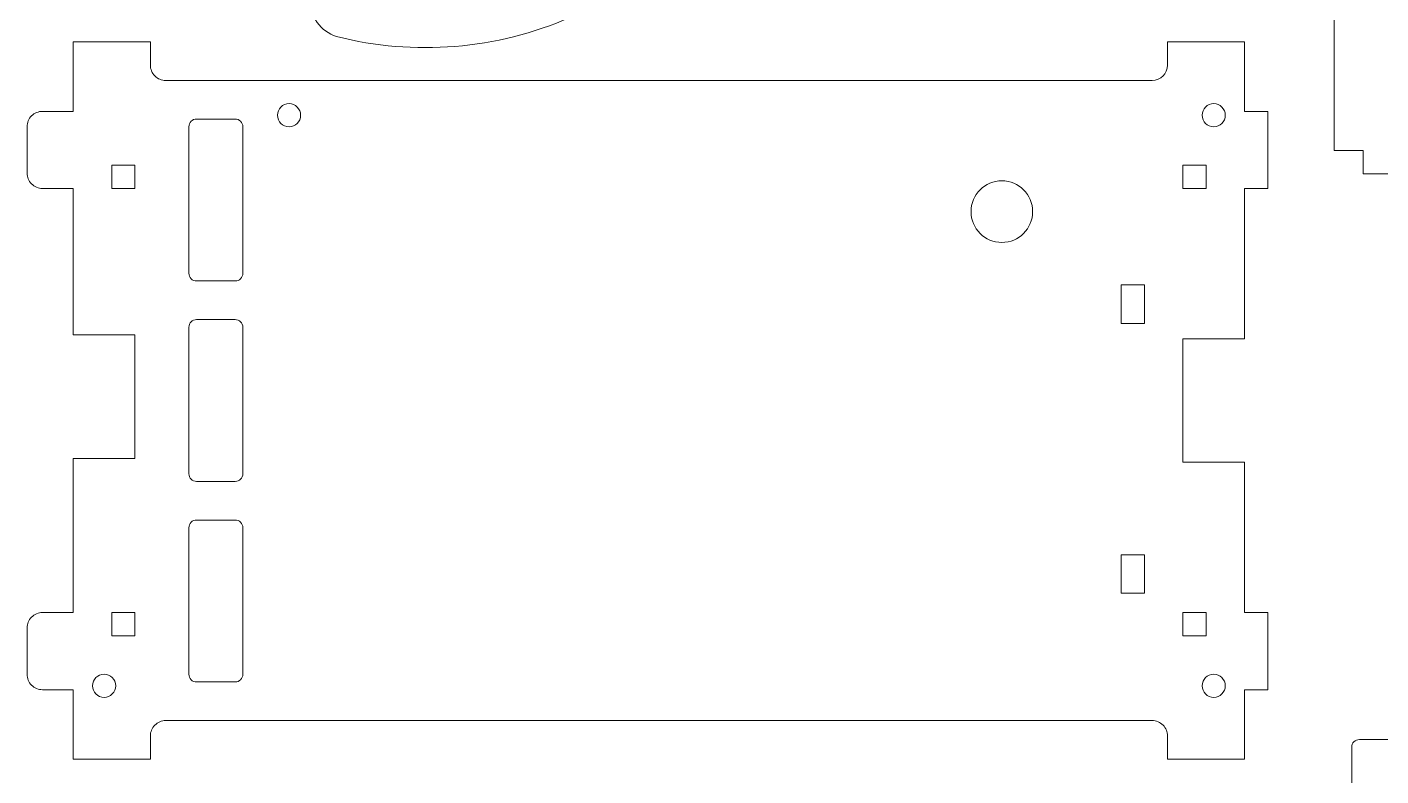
# Model space of a CAD drawing. Header units: millimetres. Extents: x -288 to 276, y -577 to 587.
# Drawn here: x -287.8 to -112.1, y 365.4 to 462.5 of the extents above; entities that cross this region are included whole.
import ezdxf

# ---------------------------------------------------------------- set-up
doc = ezdxf.new("R2010")
doc.units = ezdxf.units.MM
doc.header["$MEASUREMENT"] = 0
doc.layers.add('3mm E-Chassis', color=7, linetype='Continuous')
doc.layers.add('3mm Main Internal Structure', color=7, linetype='Continuous')

msp = doc.modelspace()

# ---------------------------------------------------------------- linework, layer by layer
at = {"layer": '3mm E-Chassis', "color": 175, "lineweight": 9}
for points, knots in [([(-251.0933, 519.8142), (-251.0933, 519.8142), (-251.0933, 547.6064), (-251.0933, 547.6064), (-251.0933, 547.6064), (-251.0933, 549.9093), (-249.5204, 551.9143), (-247.2838, 552.4626), (-247.2838, 552.4626), (-237.2753, 554.9162), (-226.7379, 554.0124), (-217.2933, 549.8905), (-217.2933, 549.8905), (-216.5645, 549.5724), (-216.0933, 548.8527), (-216.0933, 548.0574), (-216.0933, 548.0574), (-216.0933, 548.0574), (-216.0933, 544.5013), (-216.0933, 544.5013), (-216.0933, 544.5013), (-216.0933, 543.7868), (-216.4745, 543.1265), (-217.0933, 542.7693), (-217.0933, 542.7693), (-217.0933, 542.7693), (-231.0416, 534.7162), (-231.0416, 534.7162), (-231.0416, 534.7162), (-231.4977, 534.4529), (-232.015, 534.3143), (-232.5416, 534.3143), (-232.5416, 534.3143), (-232.5416, 534.3143), (-234.0933, 534.3143), (-234.0933, 534.3143), (-234.0933, 534.3143), (-234.0933, 534.3143), (-234.0933, 537.3143), (-234.0933, 537.3143), (-234.0933, 537.3143), (-234.0933, 537.3143), (-237.0933, 537.3143), (-237.0933, 537.3143), (-237.0933, 537.3143), (-237.0933, 537.3143), (-237.0933, 534.3143), (-237.0933, 534.3143), (-237.0933, 534.3143), (-237.889, 534.3143), (-238.652, 533.9982), (-239.2146, 533.4356), (-239.2146, 533.4356), (-239.7772, 532.873), (-240.0933, 532.1099), (-240.0933, 531.3143), (-240.0933, 531.3143), (-240.0933, 531.3143), (-240.0933, 519.8143), (-240.0933, 519.8143), (-240.0933, 519.8143), (-240.0933, 519.0186), (-239.7772, 518.2556), (-239.2146, 517.6929), (-239.2146, 517.6929), (-238.652, 517.1303), (-237.889, 516.8143), (-237.0933, 516.8143), (-237.0933, 516.8143), (-237.0933, 516.8143), (-236.0933, 516.8143), (-236.0933, 516.8143), (-236.0933, 516.8143), (-230.5704, 516.8142), (-226.0933, 512.3371), (-226.0933, 506.8142), (-226.0933, 506.8142), (-226.0933, 501.2914), (-230.5705, 496.8143), (-236.0933, 496.8143), (-236.0933, 496.8143), (-236.0933, 496.8143), (-237.0933, 496.8143), (-237.0933, 496.8143), (-237.0933, 496.8143), (-237.889, 496.8143), (-238.652, 496.4982), (-239.2146, 495.9356), (-239.2146, 495.9356), (-239.7772, 495.373), (-240.0933, 494.6099), (-240.0933, 493.8143), (-240.0933, 493.8143), (-240.0933, 493.8143), (-240.0933, 482.3143), (-240.0933, 482.3143), (-240.0933, 482.3143), (-240.0933, 481.5186), (-239.7772, 480.7556), (-239.2146, 480.1929), (-239.2146, 480.1929), (-238.652, 479.6303), (-237.889, 479.3143), (-237.0933, 479.3143), (-237.0933, 479.3143), (-237.0933, 479.3143), (-237.0933, 476.3143), (-237.0933, 476.3143), (-237.0933, 476.3143), (-237.0933, 476.3143), (-234.0933, 476.3143), (-234.0933, 476.3143), (-234.0933, 476.3143), (-234.0933, 476.3143), (-234.0933, 479.3143), (-234.0933, 479.3143), (-234.0933, 479.3143), (-234.0933, 479.3143), (-232.5416, 479.3143), (-232.5416, 479.3143), (-232.5416, 479.3143), (-232.015, 479.3143), (-231.4977, 479.1756), (-231.0416, 478.9123), (-231.0416, 478.9123), (-231.0416, 478.9123), (-217.0933, 470.8593), (-217.0933, 470.8593), (-217.0933, 470.8593), (-216.4745, 470.502), (-216.0933, 469.8418), (-216.0933, 469.1272), (-216.0933, 469.1272), (-216.0933, 469.1272), (-216.0933, 465.5711), (-216.0933, 465.5711), (-216.0933, 465.5711), (-216.0933, 464.7758), (-216.5645, 464.0561), (-217.2933, 463.7381), (-217.2933, 463.7381), (-226.8574, 459.564), (-237.5388, 458.6915), (-247.6535, 461.2582), (-247.6535, 461.2582), (-249.7059, 461.9323), (-251.0933, 463.8482), (-251.0933, 466.0085), (-251.0933, 466.0085), (-251.0933, 466.0085), (-251.0933, 493.8143), (-251.0933, 493.8143), (-251.0933, 493.8143), (-251.0933, 495.1403), (-251.6201, 496.4121), (-252.5578, 497.3498), (-252.5578, 497.3498), (-253.4955, 498.2875), (-254.7672, 498.8143), (-256.0933, 498.8143), (-256.0933, 498.8143), (-256.0933, 498.8143), (-280.6915, 498.8143), (-280.6915, 498.8143), (-280.6915, 498.8143), (-281.693, 498.8143), (-282.5401, 499.555), (-282.6737, 500.5476), (-282.6737, 500.5476), (-283.2332, 504.7066), (-283.2332, 508.9219), (-282.6737, 513.0809), (-282.6737, 513.0809), (-282.5401, 514.0735), (-281.693, 514.8143), (-280.6915, 514.8143), (-280.6915, 514.8143), (-280.6915, 514.8143), (-256.0933, 514.8143), (-256.0933, 514.8143), (-256.0933, 514.8143), (-253.3319, 514.8143), (-251.0933, 517.0528), (-251.0933, 519.8142)], [0, 0, 0, 0, 0.0212766, 0.0212766, 0.0212766, 0.0212766, 0.04255319, 0.04255319, 0.04255319, 0.04255319, 0.06382979, 0.06382979, 0.06382979, 0.06382979, 0.08510638, 0.08510638, 0.08510638, 0.08510638, 0.10638298, 0.10638298, 0.10638298, 0.10638298, 0.12765957, 0.12765957, 0.12765957, 0.12765957, 0.14893617, 0.14893617, 0.14893617, 0.14893617, 0.17021277, 0.17021277, 0.17021277, 0.17021277, 0.19148936, 0.19148936, 0.19148936, 0.19148936, 0.21276596, 0.21276596, 0.21276596, 0.21276596, 0.23404255, 0.23404255, 0.23404255, 0.23404255, 0.25531915, 0.25531915, 0.25531915, 0.25531915, 0.27659574, 0.27659574, 0.27659574, 0.27659574, 0.29787234, 0.29787234, 0.29787234, 0.29787234, 0.31914894, 0.31914894, 0.31914894, 0.31914894, 0.34042553, 0.34042553, 0.34042553, 0.34042553, 0.36170213, 0.36170213, 0.36170213, 0.36170213, 0.38297872, 0.38297872, 0.38297872, 0.38297872, 0.40425532, 0.40425532, 0.40425532, 0.40425532, 0.42553191, 0.42553191, 0.42553191, 0.42553191, 0.44680851, 0.44680851, 0.44680851, 0.44680851, 0.46808511, 0.46808511, 0.46808511, 0.46808511, 0.4893617, 0.4893617, 0.4893617, 0.4893617, 0.5106383, 0.5106383, 0.5106383, 0.5106383, 0.53191489, 0.53191489, 0.53191489, 0.53191489, 0.55319149, 0.55319149, 0.55319149, 0.55319149, 0.57446809, 0.57446809, 0.57446809, 0.57446809, 0.59574468, 0.59574468, 0.59574468, 0.59574468, 0.61702128, 0.61702128, 0.61702128, 0.61702128, 0.63829787, 0.63829787, 0.63829787, 0.63829787, 0.65957447, 0.65957447, 0.65957447, 0.65957447, 0.68085106, 0.68085106, 0.68085106, 0.68085106, 0.70212766, 0.70212766, 0.70212766, 0.70212766, 0.72340426, 0.72340426, 0.72340426, 0.72340426, 0.74468085, 0.74468085, 0.74468085, 0.74468085, 0.76595745, 0.76595745, 0.76595745, 0.76595745, 0.78723404, 0.78723404, 0.78723404, 0.78723404, 0.80851064, 0.80851064, 0.80851064, 0.80851064, 0.82978723, 0.82978723, 0.82978723, 0.82978723, 0.85106383, 0.85106383, 0.85106383, 0.85106383, 0.87234043, 0.87234043, 0.87234043, 0.87234043, 0.89361702, 0.89361702, 0.89361702, 0.89361702, 0.91489362, 0.91489362, 0.91489362, 0.91489362, 0.93617021, 0.93617021, 0.93617021, 0.93617021, 0.95744681, 0.95744681, 0.95744681, 0.95744681, 1, 1, 1, 1]), ([(-129.7916, 376.5502), (-129.7916, 376.5502), (-129.7916, 367.5502), (-129.7916, 367.5502), (-129.7916, 367.5502), (-129.7916, 367.5502), (-139.7916, 367.5502), (-139.7916, 367.5502), (-139.7916, 367.5502), (-139.7916, 367.5502), (-139.7916, 370.5502), (-139.7916, 370.5502), (-139.7916, 370.5502), (-139.7916, 371.0806), (-140.0023, 371.5893), (-140.3774, 371.9644), (-140.3774, 371.9644), (-140.7525, 372.3395), (-141.2612, 372.5502), (-141.7916, 372.5502), (-141.7916, 372.5502), (-141.7916, 372.5502), (-269.7916, 372.5502), (-269.7916, 372.5502), (-269.7916, 372.5502), (-270.3221, 372.5502), (-270.8308, 372.3395), (-271.2058, 371.9644), (-271.2058, 371.9644), (-271.5809, 371.5893), (-271.7916, 371.0806), (-271.7916, 370.5502), (-271.7916, 370.5502), (-271.7916, 370.5502), (-271.7916, 367.5502), (-271.7916, 367.5502), (-271.7916, 367.5502), (-271.7916, 367.5502), (-281.7916, 367.5502), (-281.7916, 367.5502), (-281.7916, 367.5502), (-281.7916, 367.5502), (-281.7916, 376.5502), (-281.7916, 376.5502), (-281.7916, 376.5502), (-281.7916, 376.5502), (-285.7916, 376.5502), (-285.7916, 376.5502), (-285.7916, 376.5502), (-286.3221, 376.5502), (-286.8308, 376.7609), (-287.2058, 377.136), (-287.2058, 377.136), (-287.5809, 377.5111), (-287.7916, 378.0198), (-287.7916, 378.5502), (-287.7916, 378.5502), (-287.7916, 378.5502), (-287.7916, 384.5502), (-287.7916, 384.5502), (-287.7916, 384.5502), (-287.7916, 385.0806), (-287.5809, 385.5893), (-287.2058, 385.9644), (-287.2058, 385.9644), (-286.8308, 386.3395), (-286.3221, 386.5502), (-285.7916, 386.5502), (-285.7916, 386.5502), (-285.7916, 386.5502), (-281.7916, 386.5502), (-281.7916, 386.5502), (-281.7916, 386.5502), (-281.7916, 386.5502), (-281.7916, 406.5502), (-281.7916, 406.5502), (-281.7916, 406.5502), (-281.7916, 406.5502), (-273.7916, 406.5502), (-273.7916, 406.5502), (-273.7916, 406.5502), (-273.7916, 406.5502), (-273.7916, 422.5502), (-273.7916, 422.5502), (-273.7916, 422.5502), (-273.7916, 422.5502), (-281.7916, 422.5502), (-281.7916, 422.5502), (-281.7916, 422.5502), (-281.7916, 422.5502), (-281.7916, 441.5502), (-281.7916, 441.5502), (-281.7916, 441.5502), (-281.7916, 441.5502), (-285.7916, 441.5502), (-285.7916, 441.5502), (-285.7916, 441.5502), (-286.3221, 441.5502), (-286.8308, 441.7609), (-287.2058, 442.136), (-287.2058, 442.136), (-287.5809, 442.5111), (-287.7916, 443.0198), (-287.7916, 443.5502), (-287.7916, 443.5502), (-287.7916, 443.5502), (-287.7916, 449.5502), (-287.7916, 449.5502), (-287.7916, 449.5502), (-287.7916, 450.0806), (-287.5809, 450.5893), (-287.2058, 450.9644), (-287.2058, 450.9644), (-286.8308, 451.3395), (-286.3221, 451.5502), (-285.7916, 451.5502), (-285.7916, 451.5502), (-285.7916, 451.5502), (-281.7916, 451.5502), (-281.7916, 451.5502), (-281.7916, 451.5502), (-281.7916, 451.5502), (-281.7916, 460.5502), (-281.7916, 460.5502), (-281.7916, 460.5502), (-281.7916, 460.5502), (-271.7916, 460.5502), (-271.7916, 460.5502), (-271.7916, 460.5502), (-271.7916, 460.5502), (-271.7916, 457.5502), (-271.7916, 457.5502), (-271.7916, 457.5502), (-271.7916, 457.0198), (-271.5809, 456.5111), (-271.2058, 456.136), (-271.2058, 456.136), (-270.8308, 455.7609), (-270.3221, 455.5502), (-269.7916, 455.5502), (-269.7916, 455.5502), (-269.7916, 455.5502), (-141.7916, 455.5502), (-141.7916, 455.5502), (-141.7916, 455.5502), (-140.6871, 455.5502), (-139.7916, 456.4456), (-139.7916, 457.5502), (-139.7916, 457.5502), (-139.7916, 457.5502), (-139.7916, 460.5502), (-139.7916, 460.5502), (-139.7916, 460.5502), (-139.7916, 460.5502), (-129.7916, 460.5502), (-129.7916, 460.5502), (-129.7916, 460.5502), (-129.7916, 460.5502), (-129.7916, 451.5502), (-129.7916, 451.5502), (-129.7916, 451.5502), (-129.7916, 451.5502), (-126.7916, 451.5502), (-126.7916, 451.5502), (-126.7916, 451.5502), (-126.7916, 451.5502), (-126.7916, 441.5502), (-126.7916, 441.5502), (-126.7916, 441.5502), (-126.7916, 441.5502), (-129.7916, 441.5502), (-129.7916, 441.5502), (-129.7916, 441.5502), (-129.7916, 441.5502), (-129.7916, 422.0502), (-129.7916, 422.0502), (-129.7916, 422.0502), (-129.7916, 422.0502), (-137.7916, 422.0502), (-137.7916, 422.0502), (-137.7916, 422.0502), (-137.7916, 422.0502), (-137.7916, 406.0502), (-137.7916, 406.0502), (-137.7916, 406.0502), (-137.7916, 406.0502), (-129.7916, 406.0502), (-129.7916, 406.0502), (-129.7916, 406.0502), (-129.7916, 406.0502), (-129.7916, 386.5502), (-129.7916, 386.5502), (-129.7916, 386.5502), (-129.7916, 386.5502), (-126.7916, 386.5502), (-126.7916, 386.5502), (-126.7916, 386.5502), (-126.7916, 386.5502), (-126.7916, 376.5502), (-126.7916, 376.5502), (-126.7916, 376.5502), (-126.7916, 376.5502), (-129.7916, 376.5502), (-129.7916, 376.5502)], [0, 0, 0, 0, 0.01923077, 0.01923077, 0.01923077, 0.01923077, 0.03846154, 0.03846154, 0.03846154, 0.03846154, 0.05769231, 0.05769231, 0.05769231, 0.05769231, 0.07692308, 0.07692308, 0.07692308, 0.07692308, 0.09615385, 0.09615385, 0.09615385, 0.09615385, 0.11538462, 0.11538462, 0.11538462, 0.11538462, 0.13461538, 0.13461538, 0.13461538, 0.13461538, 0.15384615, 0.15384615, 0.15384615, 0.15384615, 0.17307692, 0.17307692, 0.17307692, 0.17307692, 0.19230769, 0.19230769, 0.19230769, 0.19230769, 0.21153846, 0.21153846, 0.21153846, 0.21153846, 0.23076923, 0.23076923, 0.23076923, 0.23076923, 0.25, 0.25, 0.25, 0.25, 0.26923077, 0.26923077, 0.26923077, 0.26923077, 0.28846154, 0.28846154, 0.28846154, 0.28846154, 0.30769231, 0.30769231, 0.30769231, 0.30769231, 0.32692308, 0.32692308, 0.32692308, 0.32692308, 0.34615385, 0.34615385, 0.34615385, 0.34615385, 0.36538462, 0.36538462, 0.36538462, 0.36538462, 0.38461538, 0.38461538, 0.38461538, 0.38461538, 0.40384615, 0.40384615, 0.40384615, 0.40384615, 0.42307692, 0.42307692, 0.42307692, 0.42307692, 0.44230769, 0.44230769, 0.44230769, 0.44230769, 0.46153846, 0.46153846, 0.46153846, 0.46153846, 0.48076923, 0.48076923, 0.48076923, 0.48076923, 0.5, 0.5, 0.5, 0.5, 0.51923077, 0.51923077, 0.51923077, 0.51923077, 0.53846154, 0.53846154, 0.53846154, 0.53846154, 0.55769231, 0.55769231, 0.55769231, 0.55769231, 0.57692308, 0.57692308, 0.57692308, 0.57692308, 0.59615385, 0.59615385, 0.59615385, 0.59615385, 0.61538462, 0.61538462, 0.61538462, 0.61538462, 0.63461538, 0.63461538, 0.63461538, 0.63461538, 0.65384615, 0.65384615, 0.65384615, 0.65384615, 0.67307692, 0.67307692, 0.67307692, 0.67307692, 0.69230769, 0.69230769, 0.69230769, 0.69230769, 0.71153846, 0.71153846, 0.71153846, 0.71153846, 0.73076923, 0.73076923, 0.73076923, 0.73076923, 0.75, 0.75, 0.75, 0.75, 0.76923077, 0.76923077, 0.76923077, 0.76923077, 0.78846154, 0.78846154, 0.78846154, 0.78846154, 0.80769231, 0.80769231, 0.80769231, 0.80769231, 0.82692308, 0.82692308, 0.82692308, 0.82692308, 0.84615385, 0.84615385, 0.84615385, 0.84615385, 0.86538462, 0.86538462, 0.86538462, 0.86538462, 0.88461538, 0.88461538, 0.88461538, 0.88461538, 0.90384615, 0.90384615, 0.90384615, 0.90384615, 0.92307692, 0.92307692, 0.92307692, 0.92307692, 0.94230769, 0.94230769, 0.94230769, 0.94230769, 0.96153846, 0.96153846, 0.96153846, 0.96153846, 1, 1, 1, 1]), ([(-252.2916, 451.0502), (-252.2916, 451.8786), (-252.9632, 452.5502), (-253.7916, 452.5502), (-253.7916, 452.5502), (-254.6201, 452.5502), (-255.2916, 451.8786), (-255.2916, 451.0502), (-255.2916, 451.0502), (-255.2916, 450.2218), (-254.6201, 449.5502), (-253.7916, 449.5502), (-253.7916, 449.5502), (-252.9632, 449.5502), (-252.2916, 450.2218), (-252.2916, 451.0502)], [0, 0, 0, 0, 0.2, 0.2, 0.2, 0.2, 0.4, 0.4, 0.4, 0.4, 0.6, 0.6, 0.6, 0.6, 1, 1, 1, 1]), ([(-132.2916, 451.0502), (-132.2916, 451.8786), (-132.9632, 452.5502), (-133.7916, 452.5502), (-133.7916, 452.5502), (-134.6201, 452.5502), (-135.2916, 451.8786), (-135.2916, 451.0502), (-135.2916, 451.0502), (-135.2916, 450.2218), (-134.6201, 449.5502), (-133.7916, 449.5502), (-133.7916, 449.5502), (-132.9632, 449.5502), (-132.2916, 450.2218), (-132.2916, 451.0502)], [0, 0, 0, 0, 0.2, 0.2, 0.2, 0.2, 0.4, 0.4, 0.4, 0.4, 0.6, 0.6, 0.6, 0.6, 1, 1, 1, 1]), ([(-265.7916, 450.5502), (-265.7916, 450.5502), (-260.7916, 450.5502), (-260.7916, 450.5502), (-260.7916, 450.5502), (-260.5264, 450.5502), (-260.2721, 450.4448), (-260.0845, 450.2573), (-260.0845, 450.2573), (-259.897, 450.0698), (-259.7916, 449.8154), (-259.7916, 449.5502), (-259.7916, 449.5502), (-259.7916, 449.5502), (-259.7916, 430.5502), (-259.7916, 430.5502), (-259.7916, 430.5502), (-259.7916, 429.9979), (-260.2393, 429.5502), (-260.7916, 429.5502), (-260.7916, 429.5502), (-260.7916, 429.5502), (-265.7916, 429.5502), (-265.7916, 429.5502), (-265.7916, 429.5502), (-266.0568, 429.5502), (-266.3112, 429.6556), (-266.4987, 429.8431), (-266.4987, 429.8431), (-266.6863, 430.0306), (-266.7916, 430.285), (-266.7916, 430.5502), (-266.7916, 430.5502), (-266.7916, 430.5502), (-266.7916, 449.5502), (-266.7916, 449.5502), (-266.7916, 449.5502), (-266.7916, 449.8154), (-266.6863, 450.0698), (-266.4987, 450.2573), (-266.4987, 450.2573), (-266.3112, 450.4448), (-266.0568, 450.5502), (-265.7916, 450.5502)], [0, 0, 0, 0, 0.08333333, 0.08333333, 0.08333333, 0.08333333, 0.16666667, 0.16666667, 0.16666667, 0.16666667, 0.25, 0.25, 0.25, 0.25, 0.33333333, 0.33333333, 0.33333333, 0.33333333, 0.41666667, 0.41666667, 0.41666667, 0.41666667, 0.5, 0.5, 0.5, 0.5, 0.58333333, 0.58333333, 0.58333333, 0.58333333, 0.66666667, 0.66666667, 0.66666667, 0.66666667, 0.75, 0.75, 0.75, 0.75, 0.83333333, 0.83333333, 0.83333333, 0.83333333, 1, 1, 1, 1]), ([(-276.7916, 444.5502), (-276.7916, 444.5502), (-273.7916, 444.5502), (-273.7916, 444.5502), (-273.7916, 444.5502), (-273.7916, 444.5502), (-273.7916, 441.5502), (-273.7916, 441.5502), (-273.7916, 441.5502), (-273.7916, 441.5502), (-276.7916, 441.5502), (-276.7916, 441.5502), (-276.7916, 441.5502), (-276.7916, 441.5502), (-276.7916, 444.5502), (-276.7916, 444.5502)], [0, 0, 0, 0, 0.2, 0.2, 0.2, 0.2, 0.4, 0.4, 0.4, 0.4, 0.6, 0.6, 0.6, 0.6, 1, 1, 1, 1]), ([(-134.7916, 441.5502), (-134.7916, 441.5502), (-137.7916, 441.5502), (-137.7916, 441.5502), (-137.7916, 441.5502), (-137.7916, 441.5502), (-137.7916, 444.5502), (-137.7916, 444.5502), (-137.7916, 444.5502), (-137.7916, 444.5502), (-134.7916, 444.5502), (-134.7916, 444.5502), (-134.7916, 444.5502), (-134.7916, 444.5502), (-134.7916, 441.5502), (-134.7916, 441.5502)], [0, 0, 0, 0, 0.2, 0.2, 0.2, 0.2, 0.4, 0.4, 0.4, 0.4, 0.6, 0.6, 0.6, 0.6, 1, 1, 1, 1]), ([(-157.2916, 438.5502), (-157.2916, 440.7593), (-159.0825, 442.5502), (-161.2916, 442.5502), (-161.2916, 442.5502), (-163.5008, 442.5502), (-165.2916, 440.7594), (-165.2916, 438.5502), (-165.2916, 438.5502), (-165.2916, 436.3411), (-163.5008, 434.5502), (-161.2916, 434.5502), (-161.2916, 434.5502), (-159.0825, 434.5502), (-157.2916, 436.341), (-157.2916, 438.5502)], [0, 0, 0, 0, 0.2, 0.2, 0.2, 0.2, 0.4, 0.4, 0.4, 0.4, 0.6, 0.6, 0.6, 0.6, 1, 1, 1, 1]), ([(-145.7916, 429.0502), (-145.7916, 429.0502), (-142.7916, 429.0502), (-142.7916, 429.0502), (-142.7916, 429.0502), (-142.7916, 429.0502), (-142.7916, 424.0502), (-142.7916, 424.0502), (-142.7916, 424.0502), (-142.7916, 424.0502), (-145.7916, 424.0502), (-145.7916, 424.0502), (-145.7916, 424.0502), (-145.7916, 424.0502), (-145.7916, 429.0502), (-145.7916, 429.0502)], [0, 0, 0, 0, 0.2, 0.2, 0.2, 0.2, 0.4, 0.4, 0.4, 0.4, 0.6, 0.6, 0.6, 0.6, 1, 1, 1, 1]), ([(-265.7916, 424.5502), (-265.7916, 424.5502), (-260.7916, 424.5502), (-260.7916, 424.5502), (-260.7916, 424.5502), (-260.5264, 424.5502), (-260.2721, 424.4448), (-260.0845, 424.2573), (-260.0845, 424.2573), (-259.897, 424.0698), (-259.7916, 423.8154), (-259.7916, 423.5502), (-259.7916, 423.5502), (-259.7916, 423.5502), (-259.7916, 404.5502), (-259.7916, 404.5502), (-259.7916, 404.5502), (-259.7916, 403.9979), (-260.2393, 403.5502), (-260.7916, 403.5502), (-260.7916, 403.5502), (-260.7916, 403.5502), (-265.7916, 403.5502), (-265.7916, 403.5502), (-265.7916, 403.5502), (-266.0568, 403.5502), (-266.3112, 403.6556), (-266.4987, 403.8431), (-266.4987, 403.8431), (-266.6863, 404.0306), (-266.7916, 404.285), (-266.7916, 404.5502), (-266.7916, 404.5502), (-266.7916, 404.5502), (-266.7916, 423.5502), (-266.7916, 423.5502), (-266.7916, 423.5502), (-266.7916, 423.8154), (-266.6863, 424.0698), (-266.4987, 424.2573), (-266.4987, 424.2573), (-266.3112, 424.4448), (-266.0568, 424.5502), (-265.7916, 424.5502)], [0, 0, 0, 0, 0.08333333, 0.08333333, 0.08333333, 0.08333333, 0.16666667, 0.16666667, 0.16666667, 0.16666667, 0.25, 0.25, 0.25, 0.25, 0.33333333, 0.33333333, 0.33333333, 0.33333333, 0.41666667, 0.41666667, 0.41666667, 0.41666667, 0.5, 0.5, 0.5, 0.5, 0.58333333, 0.58333333, 0.58333333, 0.58333333, 0.66666667, 0.66666667, 0.66666667, 0.66666667, 0.75, 0.75, 0.75, 0.75, 0.83333333, 0.83333333, 0.83333333, 0.83333333, 1, 1, 1, 1]), ([(-265.7916, 398.5502), (-265.7916, 398.5502), (-260.7916, 398.5502), (-260.7916, 398.5502), (-260.7916, 398.5502), (-260.5264, 398.5502), (-260.2721, 398.4448), (-260.0845, 398.2573), (-260.0845, 398.2573), (-259.897, 398.0698), (-259.7916, 397.8154), (-259.7916, 397.5502), (-259.7916, 397.5502), (-259.7916, 397.5502), (-259.7916, 378.5502), (-259.7916, 378.5502), (-259.7916, 378.5502), (-259.7916, 377.9979), (-260.2393, 377.5502), (-260.7916, 377.5502), (-260.7916, 377.5502), (-260.7916, 377.5502), (-265.7916, 377.5502), (-265.7916, 377.5502), (-265.7916, 377.5502), (-266.0568, 377.5502), (-266.3112, 377.6556), (-266.4987, 377.8431), (-266.4987, 377.8431), (-266.6863, 378.0306), (-266.7916, 378.285), (-266.7916, 378.5502), (-266.7916, 378.5502), (-266.7916, 378.5502), (-266.7916, 397.5502), (-266.7916, 397.5502), (-266.7916, 397.5502), (-266.7916, 397.8154), (-266.6863, 398.0698), (-266.4987, 398.2573), (-266.4987, 398.2573), (-266.3112, 398.4448), (-266.0568, 398.5502), (-265.7916, 398.5502)], [0, 0, 0, 0, 0.08333333, 0.08333333, 0.08333333, 0.08333333, 0.16666667, 0.16666667, 0.16666667, 0.16666667, 0.25, 0.25, 0.25, 0.25, 0.33333333, 0.33333333, 0.33333333, 0.33333333, 0.41666667, 0.41666667, 0.41666667, 0.41666667, 0.5, 0.5, 0.5, 0.5, 0.58333333, 0.58333333, 0.58333333, 0.58333333, 0.66666667, 0.66666667, 0.66666667, 0.66666667, 0.75, 0.75, 0.75, 0.75, 0.83333333, 0.83333333, 0.83333333, 0.83333333, 1, 1, 1, 1]), ([(-145.7916, 394.0502), (-145.7916, 394.0502), (-142.7916, 394.0502), (-142.7916, 394.0502), (-142.7916, 394.0502), (-142.7916, 394.0502), (-142.7916, 389.0502), (-142.7916, 389.0502), (-142.7916, 389.0502), (-142.7916, 389.0502), (-145.7916, 389.0502), (-145.7916, 389.0502), (-145.7916, 389.0502), (-145.7916, 389.0502), (-145.7916, 394.0502), (-145.7916, 394.0502)], [0, 0, 0, 0, 0.2, 0.2, 0.2, 0.2, 0.4, 0.4, 0.4, 0.4, 0.6, 0.6, 0.6, 0.6, 1, 1, 1, 1]), ([(-276.7916, 386.5502), (-276.7916, 386.5502), (-273.7916, 386.5502), (-273.7916, 386.5502), (-273.7916, 386.5502), (-273.7916, 386.5502), (-273.7916, 383.5502), (-273.7916, 383.5502), (-273.7916, 383.5502), (-273.7916, 383.5502), (-276.7916, 383.5502), (-276.7916, 383.5502), (-276.7916, 383.5502), (-276.7916, 383.5502), (-276.7916, 386.5502), (-276.7916, 386.5502)], [0, 0, 0, 0, 0.2, 0.2, 0.2, 0.2, 0.4, 0.4, 0.4, 0.4, 0.6, 0.6, 0.6, 0.6, 1, 1, 1, 1]), ([(-134.7916, 383.5502), (-134.7916, 383.5502), (-137.7916, 383.5502), (-137.7916, 383.5502), (-137.7916, 383.5502), (-137.7916, 383.5502), (-137.7916, 386.5502), (-137.7916, 386.5502), (-137.7916, 386.5502), (-137.7916, 386.5502), (-134.7916, 386.5502), (-134.7916, 386.5502), (-134.7916, 386.5502), (-134.7916, 386.5502), (-134.7916, 383.5502), (-134.7916, 383.5502)], [0, 0, 0, 0, 0.2, 0.2, 0.2, 0.2, 0.4, 0.4, 0.4, 0.4, 0.6, 0.6, 0.6, 0.6, 1, 1, 1, 1]), ([(-276.2916, 377.0502), (-276.2916, 377.8786), (-276.9632, 378.5502), (-277.7916, 378.5502), (-277.7916, 378.5502), (-278.6201, 378.5502), (-279.2916, 377.8786), (-279.2916, 377.0502), (-279.2916, 377.0502), (-279.2916, 376.2218), (-278.6201, 375.5502), (-277.7916, 375.5502), (-277.7916, 375.5502), (-276.9632, 375.5502), (-276.2916, 376.2218), (-276.2916, 377.0502)], [0, 0, 0, 0, 0.2, 0.2, 0.2, 0.2, 0.4, 0.4, 0.4, 0.4, 0.6, 0.6, 0.6, 0.6, 1, 1, 1, 1]), ([(-132.2916, 377.0502), (-132.2916, 377.8786), (-132.9632, 378.5502), (-133.7916, 378.5502), (-133.7916, 378.5502), (-134.6201, 378.5502), (-135.2916, 377.8786), (-135.2916, 377.0502), (-135.2916, 377.0502), (-135.2916, 376.2218), (-134.6201, 375.5502), (-133.7916, 375.5502), (-133.7916, 375.5502), (-132.9632, 375.5502), (-132.2916, 376.2218), (-132.2916, 377.0502)], [0, 0, 0, 0, 0.2, 0.2, 0.2, 0.2, 0.4, 0.4, 0.4, 0.4, 0.6, 0.6, 0.6, 0.6, 1, 1, 1, 1])]:
    msp.add_open_spline(points, degree=3, knots=knots, dxfattribs=at)
at = {"layer": '3mm Main Internal Structure', "color": 114, "lineweight": 9}
for points, knots in [([(-84.3998, 514.4572), (-84.3998, 514.4572), (-99.3998, 514.4572), (-99.3998, 514.4572), (-99.3998, 514.4572), (-99.3998, 514.4572), (-99.3998, 489.4572), (-99.3998, 489.4572), (-99.3998, 489.4572), (-99.3998, 489.4572), (-102.3998, 489.4572), (-102.3998, 489.4572), (-102.3998, 489.4572), (-102.3998, 489.4572), (-102.3998, 514.4572), (-102.3998, 514.4572), (-102.3998, 514.4572), (-102.3998, 514.4572), (-112.3998, 514.4572), (-112.3998, 514.4572), (-112.3998, 514.4572), (-112.3998, 514.4572), (-118.1344, 468.5808), (-118.1344, 468.5808), (-118.1344, 468.5808), (-118.1446, 468.4985), (-118.1498, 468.4157), (-118.1498, 468.3327), (-118.1498, 468.3327), (-118.1498, 468.3327), (-118.1498, 446.4572), (-118.1498, 446.4572), (-118.1498, 446.4572), (-118.1498, 446.4572), (-114.3998, 446.4572), (-114.3998, 446.4572), (-114.3998, 446.4572), (-114.3998, 446.4572), (-114.3998, 443.4572), (-114.3998, 443.4572), (-114.3998, 443.4572), (-114.3998, 443.4572), (-104.3998, 443.4572), (-104.3998, 443.4572), (-104.3998, 443.4572), (-104.3998, 443.4572), (-104.3998, 446.4572), (-104.3998, 446.4572), (-104.3998, 446.4572), (-104.3998, 446.4572), (-89.3998, 446.4572), (-89.3998, 446.4572), (-89.3998, 446.4572), (-89.3998, 446.4572), (-89.3998, 443.4572), (-89.3998, 443.4572), (-89.3998, 443.4572), (-89.3998, 443.4572), (-79.3998, 443.4572), (-79.3998, 443.4572), (-79.3998, 443.4572), (-79.3998, 443.4572), (-79.3998, 446.4572), (-79.3998, 446.4572), (-79.3998, 446.4572), (-79.3998, 446.4572), (-74.3998, 446.4572), (-74.3998, 446.4572), (-74.3998, 446.4572), (-74.3998, 446.4572), (-74.3998, 504.4573), (-74.3998, 504.4573), (-74.3998, 504.4573), (-74.3998, 509.9801), (-78.877, 514.4572), (-84.3998, 514.4572)], [0, 0, 0, 0, 0.05, 0.05, 0.05, 0.05, 0.1, 0.1, 0.1, 0.1, 0.15, 0.15, 0.15, 0.15, 0.2, 0.2, 0.2, 0.2, 0.25, 0.25, 0.25, 0.25, 0.3, 0.3, 0.3, 0.3, 0.35, 0.35, 0.35, 0.35, 0.4, 0.4, 0.4, 0.4, 0.45, 0.45, 0.45, 0.45, 0.5, 0.5, 0.5, 0.5, 0.55, 0.55, 0.55, 0.55, 0.6, 0.6, 0.6, 0.6, 0.65, 0.65, 0.65, 0.65, 0.7, 0.7, 0.7, 0.7, 0.75, 0.75, 0.75, 0.75, 0.8, 0.8, 0.8, 0.8, 0.85, 0.85, 0.85, 0.85, 0.9, 0.9, 0.9, 0.9, 1, 1, 1, 1]), ([(-114.8914, 370.0773), (-115.4436, 370.0773), (-115.8914, 369.6296), (-115.8914, 369.0773), (-115.8914, 369.0773), (-115.8914, 369.0773), (-115.8914, 161.0773), (-115.8914, 161.0773), (-115.8914, 161.0773), (-115.8914, 160.8121), (-115.786, 160.5577), (-115.5985, 160.3702), (-115.5985, 160.3702), (-115.4109, 160.1827), (-115.1566, 160.0773), (-114.8914, 160.0773), (-114.8914, 160.0773), (-114.8914, 160.0773), (-106.8914, 160.0773), (-106.8914, 160.0773), (-106.8914, 160.0773), (-106.6261, 160.0773), (-106.3718, 160.1827), (-106.1843, 160.3702), (-106.1843, 160.3702), (-105.9967, 160.5577), (-105.8914, 160.8121), (-105.8914, 161.0773), (-105.8914, 161.0773), (-105.8914, 161.0773), (-105.8914, 165.0773), (-105.8914, 165.0773), (-105.8914, 165.0773), (-105.8914, 165.0773), (-95.8914, 165.0773), (-95.8914, 165.0773), (-95.8914, 165.0773), (-95.8914, 165.0773), (-95.8914, 161.0773), (-95.8914, 161.0773), (-95.8914, 161.0773), (-95.8914, 160.8121), (-95.786, 160.5577), (-95.5985, 160.3702), (-95.5985, 160.3702), (-95.4109, 160.1827), (-95.1566, 160.0773), (-94.8914, 160.0773), (-94.8914, 160.0773), (-94.8914, 160.0773), (-86.8914, 160.0773), (-86.8914, 160.0773), (-86.8914, 160.0773), (-86.6261, 160.0773), (-86.3718, 160.1827), (-86.1843, 160.3702), (-86.1843, 160.3702), (-85.9967, 160.5577), (-85.8914, 160.8121), (-85.8914, 161.0773), (-85.8914, 161.0773), (-85.8914, 161.0773), (-85.8914, 182.0773), (-85.8914, 182.0773), (-85.8914, 182.0773), (-85.8914, 183.4034), (-86.4181, 184.6752), (-87.3558, 185.6128), (-87.3558, 185.6128), (-88.2935, 186.5505), (-89.5653, 187.0773), (-90.8914, 187.0773), (-90.8914, 187.0773), (-90.8914, 187.0773), (-100.8914, 187.0773), (-100.8914, 187.0773), (-100.8914, 187.0773), (-102.2174, 187.0773), (-103.4892, 187.6041), (-104.4269, 188.5418), (-104.4269, 188.5418), (-105.3646, 189.4794), (-105.8914, 190.7512), (-105.8914, 192.0773), (-105.8914, 192.0773), (-105.8914, 192.0773), (-105.8914, 338.0773), (-105.8914, 338.0773), (-105.8914, 338.0773), (-105.8914, 340.8387), (-103.6528, 343.0773), (-100.8914, 343.0773), (-100.8914, 343.0773), (-100.8914, 343.0773), (-90.8914, 343.0773), (-90.8914, 343.0773), (-90.8914, 343.0773), (-89.5653, 343.0773), (-88.2935, 343.6041), (-87.3558, 344.5418), (-87.3558, 344.5418), (-86.4181, 345.4794), (-85.8914, 346.7512), (-85.8914, 348.0773), (-85.8914, 348.0773), (-85.8914, 348.0773), (-85.8914, 369.0773), (-85.8914, 369.0773), (-85.8914, 369.0773), (-85.8914, 369.3425), (-85.9967, 369.5969), (-86.1843, 369.7844), (-86.1843, 369.7844), (-86.3718, 369.9719), (-86.6261, 370.0773), (-86.8914, 370.0773), (-86.8914, 370.0773), (-86.8914, 370.0773), (-94.8914, 370.0773), (-94.8914, 370.0773), (-94.8914, 370.0773), (-95.4436, 370.0773), (-95.8914, 369.6296), (-95.8914, 369.0773), (-95.8914, 369.0773), (-95.8914, 369.0773), (-95.8914, 365.0773), (-95.8914, 365.0773), (-95.8914, 365.0773), (-95.8914, 365.0773), (-105.8914, 365.0773), (-105.8914, 365.0773), (-105.8914, 365.0773), (-105.8914, 365.0773), (-105.8914, 369.0773), (-105.8914, 369.0773), (-105.8914, 369.0773), (-105.8914, 369.3425), (-105.9967, 369.5969), (-106.1843, 369.7844), (-106.1843, 369.7844), (-106.3718, 369.9719), (-106.6261, 370.0773), (-106.8914, 370.0773), (-106.8914, 370.0773), (-106.8914, 370.0773), (-114.8914, 370.0773), (-114.8914, 370.0773)], [0, 0, 0, 0, 0.02631579, 0.02631579, 0.02631579, 0.02631579, 0.05263158, 0.05263158, 0.05263158, 0.05263158, 0.07894737, 0.07894737, 0.07894737, 0.07894737, 0.10526316, 0.10526316, 0.10526316, 0.10526316, 0.13157895, 0.13157895, 0.13157895, 0.13157895, 0.15789474, 0.15789474, 0.15789474, 0.15789474, 0.18421053, 0.18421053, 0.18421053, 0.18421053, 0.21052632, 0.21052632, 0.21052632, 0.21052632, 0.23684211, 0.23684211, 0.23684211, 0.23684211, 0.26315789, 0.26315789, 0.26315789, 0.26315789, 0.28947368, 0.28947368, 0.28947368, 0.28947368, 0.31578947, 0.31578947, 0.31578947, 0.31578947, 0.34210526, 0.34210526, 0.34210526, 0.34210526, 0.36842105, 0.36842105, 0.36842105, 0.36842105, 0.39473684, 0.39473684, 0.39473684, 0.39473684, 0.42105263, 0.42105263, 0.42105263, 0.42105263, 0.44736842, 0.44736842, 0.44736842, 0.44736842, 0.47368421, 0.47368421, 0.47368421, 0.47368421, 0.5, 0.5, 0.5, 0.5, 0.52631579, 0.52631579, 0.52631579, 0.52631579, 0.55263158, 0.55263158, 0.55263158, 0.55263158, 0.57894737, 0.57894737, 0.57894737, 0.57894737, 0.60526316, 0.60526316, 0.60526316, 0.60526316, 0.63157895, 0.63157895, 0.63157895, 0.63157895, 0.65789474, 0.65789474, 0.65789474, 0.65789474, 0.68421053, 0.68421053, 0.68421053, 0.68421053, 0.71052632, 0.71052632, 0.71052632, 0.71052632, 0.73684211, 0.73684211, 0.73684211, 0.73684211, 0.76315789, 0.76315789, 0.76315789, 0.76315789, 0.78947368, 0.78947368, 0.78947368, 0.78947368, 0.81578947, 0.81578947, 0.81578947, 0.81578947, 0.84210526, 0.84210526, 0.84210526, 0.84210526, 0.86842105, 0.86842105, 0.86842105, 0.86842105, 0.89473684, 0.89473684, 0.89473684, 0.89473684, 0.92105263, 0.92105263, 0.92105263, 0.92105263, 0.94736842, 0.94736842, 0.94736842, 0.94736842, 1, 1, 1, 1])]:
    msp.add_open_spline(points, degree=3, knots=knots, dxfattribs=at)

doc.saveas('drawing.dxf')
